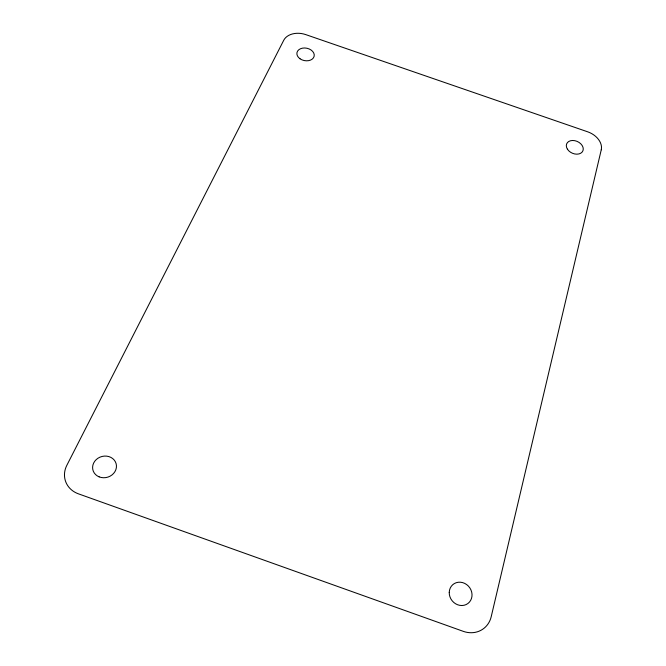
<?xml version="1.0" encoding="UTF-8"?>
<svg xmlns="http://www.w3.org/2000/svg" width="666" height="666" viewBox="0 0 666 666"><rect width="100%" height="100%" fill="white"/><g stroke="black" fill="none" stroke-linecap="round" stroke-linejoin="round"><path stroke-width="1" d="M601.256 149.8L491.2 616.733A24.459 22.078 54.1 0 1 463.328 631.36L78.422 493.831A24.334 21.612 -18 0 1 66.825 465.343L283.758 40.235A17.491 12.488 11.2 0 1 305.719 34.599L587.695 131.818A17.641 12.629 24.5 0 1 601.256 149.8M449.242 592.39A12.088 10.956 51.9 0 0 466.033 604.611A12.088 10.956 51.9 0 0 466.633 584.557A12.088 10.956 51.9 0 0 449.242 592.39M567.407 149.159A8.849 6.377 24.2 0 0 582.101 152.123A8.849 6.377 24.2 0 0 574.85 140.692A8.849 6.377 24.2 0 0 567.407 149.159M300.025 58.783A8.783 6.31 11.4 0 0 314.136 56.277A8.783 6.31 11.4 0 0 302.522 48.143A8.783 6.31 11.4 0 0 300.025 58.783M99.142 476.864A12.03 10.739 -16.2 0 0 116.45 465.642A12.03 10.739 -16.2 0 0 98.002 458.208A12.03 10.739 -16.2 0 0 99.142 476.864"/></g></svg>
